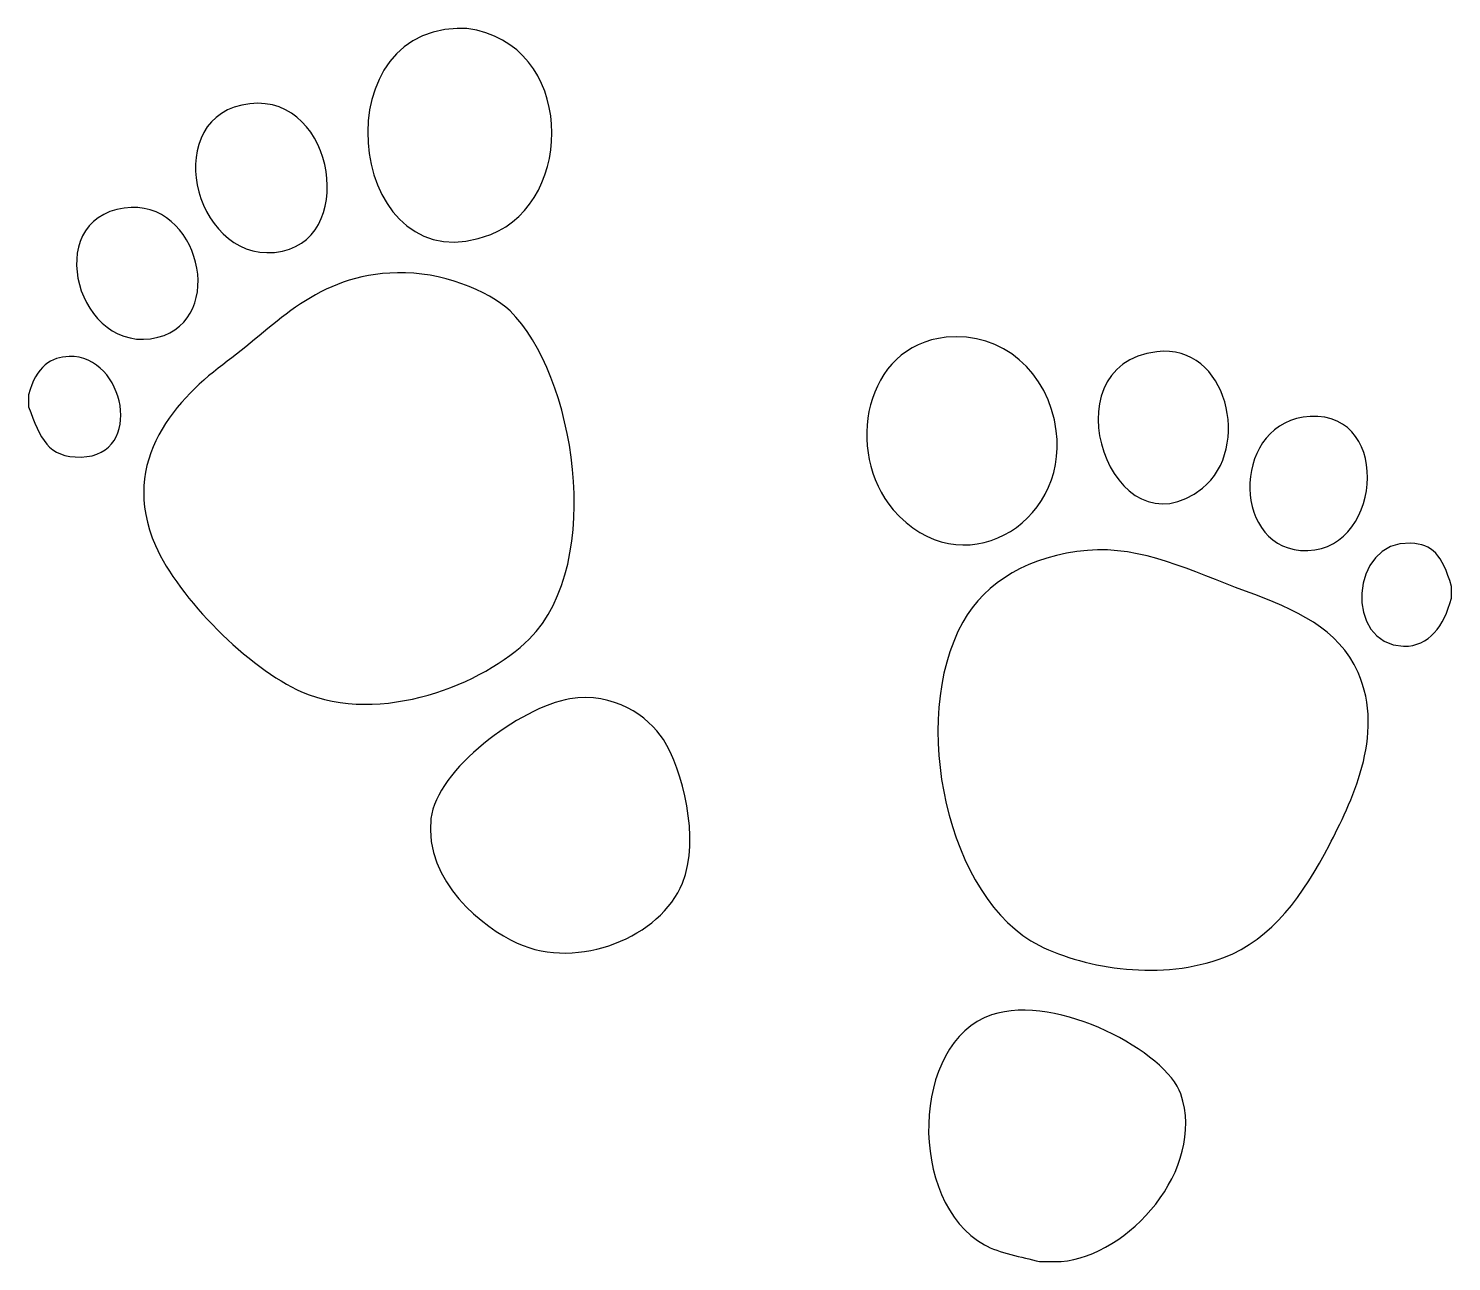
# Model space of a CAD drawing. Header units: centimetres. Extents: x -8.5 to 8.5, y -7.4 to 7.4.
import ezdxf

# ---------------------------------------------------------------- set-up
doc = ezdxf.new("R2010")
doc.units = ezdxf.units.CM
doc.header["$MEASUREMENT"] = 0
doc.layers.add('Camada 1', color=7, linetype='Continuous')

msp = doc.modelspace()

# ---------------------------------------------------------------- linework, layer by layer
at = {"layer": 'Camada 1'}
for points, knots in [([(-3.39646, 7.41202), (-3.3581, 7.41202), (-3.31973, 7.41202), (-3.28137, 7.41202), (-3.28137, 7.41202), (-1.97798, 7.23726), (-1.96705, 5.33859), (-2.99366, 4.93653), (-2.99366, 4.93653), (-4.67463, 4.27819), (-5.07492, 7.35935), (-3.39646, 7.41202)], [0, 0, 0, 0, 0.25, 0.25, 0.25, 0.25, 0.5, 0.5, 0.5, 0.5, 1, 1, 1, 1]), ([(-5.9872, 6.4909), (-4.90672, 6.73117), (-4.5712, 4.93033), (-5.49777, 4.73505), (-5.49777, 4.73505), (-6.5241, 4.51883), (-6.98489, 6.269), (-5.9872, 6.4909)], [0, 0, 0, 0, 0.33333333, 0.33333333, 0.33333333, 0.33333333, 1, 1, 1, 1]), ([(-7.39756, 5.25316), (-6.49075, 5.37762), (-6.15275, 3.91043), (-6.99463, 3.69879), (-6.99463, 3.69879), (-7.9538, 3.45777), (-8.41386, 5.1138), (-7.39756, 5.25316)], [0, 0, 0, 0, 0.33333333, 0.33333333, 0.33333333, 0.33333333, 1, 1, 1, 1]), ([(-4.11618, 4.47597), (-3.60125, 4.48872), (-3.01993, 4.26232), (-2.76321, 4.01541), (-2.76321, 4.01541), (-1.99007, 3.27172), (-1.60881, 0.99614), (-2.53305, 0.07201), (-2.53305, 0.07201), (-3.07306, -0.46816), (-4.31952, -0.97436), (-5.26762, -0.56124), (-5.26762, -0.56124), (-5.89971, -0.28594), (-6.74601, 0.56504), (-7.0234, 1.19461), (-7.0234, 1.19461), (-7.47605, 2.2218), (-6.74733, 2.98129), (-6.15996, 3.41102), (-6.15996, 3.41102), (-5.55636, 3.85245), (-5.10236, 4.45155), (-4.11618, 4.47597)], [0, 0, 0, 0, 0.14285714, 0.14285714, 0.14285714, 0.14285714, 0.28571429, 0.28571429, 0.28571429, 0.28571429, 0.42857143, 0.42857143, 0.42857143, 0.42857143, 0.57142857, 0.57142857, 0.57142857, 0.57142857, 0.71428571, 0.71428571, 0.71428571, 0.71428571, 1, 1, 1, 1]), ([(2.47549, 3.69878), (3.14817, 3.76723), (3.70927, 3.28463), (3.79957, 2.57621), (3.79957, 2.57621), (3.94533, 1.43443), (2.63837, 0.69391), (1.84224, 1.62633), (1.84224, 1.62633), (1.24822, 2.3221), (1.49344, 3.59895), (2.47549, 3.69878)], [0, 0, 0, 0, 0.25, 0.25, 0.25, 0.25, 0.5, 0.5, 0.5, 0.5, 1, 1, 1, 1]), ([(5.00854, 3.52606), (5.85632, 3.62705), (6.1526, 2.3607), (5.55533, 1.88538), (5.55533, 1.88538), (4.47397, 1.02461), (3.65821, 3.36533), (5.00854, 3.52606)], [0, 0, 0, 0, 0.33333333, 0.33333333, 0.33333333, 0.33333333, 1, 1, 1, 1]), ([(-8.549, 2.86405), (-8.549, 2.91202), (-8.549, 2.96001), (-8.549, 3.00798), (-8.549, 3.00798), (-8.45412, 3.35509), (-8.2728, 3.4624), (-8.05973, 3.46854), (-8.05973, 3.46854), (-7.39002, 3.48788), (-7.1488, 2.27601), (-7.91572, 2.25958), (-7.91572, 2.25958), (-8.32178, 2.25093), (-8.40235, 2.48212), (-8.549, 2.86405)], [0, 0, 0, 0, 0.2, 0.2, 0.2, 0.2, 0.4, 0.4, 0.4, 0.4, 0.6, 0.6, 0.6, 0.6, 1, 1, 1, 1]), ([(6.85078, 2.74888), (7.86175, 2.80275), (7.70401, 1.05507), (6.73569, 1.13696), (6.73569, 1.13696), (5.88407, 1.20897), (5.92405, 2.69961), (6.85078, 2.74888)], [0, 0, 0, 0, 0.33333333, 0.33333333, 0.33333333, 0.33333333, 1, 1, 1, 1]), ([(8.54901, 0.70526), (8.54901, 0.65724), (8.54901, 0.6093), (8.54901, 0.56127), (8.54901, 0.56127), (8.45368, 0.22938), (8.28432, -0.02034), (7.9733, -0.01446), (7.9733, -0.01446), (7.25594, -0.0006), (7.32351, 1.26424), (8.05977, 1.22337), (8.05977, 1.22337), (8.31675, 1.20905), (8.43598, 1.08946), (8.54901, 0.70526)], [0, 0, 0, 0, 0.2, 0.2, 0.2, 0.2, 0.4, 0.4, 0.4, 0.4, 0.6, 0.6, 0.6, 0.6, 1, 1, 1, 1]), ([(4.17372, 1.13698), (4.82454, 1.19461), (5.42636, 0.88711), (6.07351, 0.64766), (6.07351, 0.64766), (6.68168, 0.42274), (7.1901, 0.20141), (7.42648, -0.33109), (7.42648, -0.33109), (7.7611, -1.08505), (7.32837, -1.92161), (7.08093, -2.40349), (7.08093, -2.40349), (6.77581, -2.9978), (6.391, -3.53694), (5.8144, -3.75646), (5.8144, -3.75646), (5.07582, -4.03769), (4.16665, -3.89576), (3.59799, -3.61247), (3.59799, -3.61247), (2.4932, -3.06182), (2.02205, -0.90121), (2.67703, 0.27347), (2.67703, 0.27347), (2.94971, 0.76278), (3.48411, 1.07597), (4.17372, 1.13698)], [0, 0, 0, 0, 0.125, 0.125, 0.125, 0.125, 0.25, 0.25, 0.25, 0.25, 0.375, 0.375, 0.375, 0.375, 0.5, 0.5, 0.5, 0.5, 0.625, 0.625, 0.625, 0.625, 0.75, 0.75, 0.75, 0.75, 1, 1, 1, 1]), ([(-2.04377, -0.64771), (-1.52119, -0.55831), (-1.09921, -0.85723), (-0.92112, -1.13698), (-0.92112, -1.13698), (-0.69315, -1.4952), (-0.47392, -2.3244), (-0.6908, -2.86413), (-0.6908, -2.86413), (-0.94753, -3.5027), (-1.9399, -3.92024), (-2.67703, -3.58369), (-2.67703, -3.58369), (-3.07748, -3.40073), (-3.79717, -2.85111), (-3.71309, -2.08686), (-3.71309, -2.08686), (-3.64876, -1.50142), (-2.64649, -0.75072), (-2.04377, -0.64771)], [0, 0, 0, 0, 0.16666667, 0.16666667, 0.16666667, 0.16666667, 0.33333333, 0.33333333, 0.33333333, 0.33333333, 0.5, 0.5, 0.5, 0.5, 0.66666667, 0.66666667, 0.66666667, 0.66666667, 1, 1, 1, 1]), ([(3.85712, -7.41202), (3.77079, -7.41202), (3.68451, -7.41202), (3.59801, -7.41202), (3.59801, -7.41202), (3.38259, -7.35627), (3.11509, -7.31037), (2.93613, -7.21049), (2.93613, -7.21049), (2.01014, -6.69437), (2.04851, -4.77188), (3.02244, -4.44726), (3.02244, -4.44726), (3.8164, -4.18257), (5.13011, -4.9029), (5.2964, -5.39714), (5.2964, -5.39714), (5.60226, -6.30678), (4.66624, -7.3449), (3.85712, -7.41202)], [0, 0, 0, 0, 0.16666667, 0.16666667, 0.16666667, 0.16666667, 0.33333333, 0.33333333, 0.33333333, 0.33333333, 0.5, 0.5, 0.5, 0.5, 0.66666667, 0.66666667, 0.66666667, 0.66666667, 1, 1, 1, 1])]:
    msp.add_open_spline(points, degree=3, knots=knots, dxfattribs=at)

doc.saveas('drawing.dxf')
